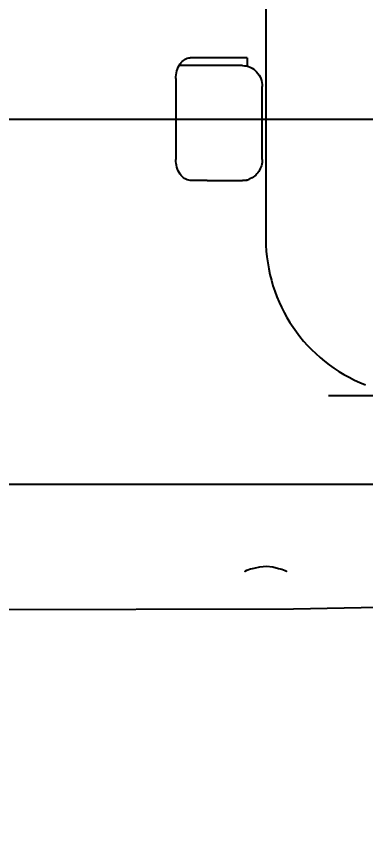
# Model space of a CAD drawing. Header units: millimetres. Extents: x 7426 to 8740, y 124 to 421.
# Drawn here: x 8530.9 to 8533.13, y 197.64 to 202.94 of the extents above; entities that cross this region are included whole.
import ezdxf

# ---------------------------------------------------------------- set-up
doc = ezdxf.new("R2010")
doc.units = ezdxf.units.MM
doc.linetypes.add('CENTER', pattern=[0.6, 0.375, -0.075, 0.075, -0.075])
for name, color, linetype in [('中心线', 7, 'Continuous'), ('外形图', 7, 'Continuous'), ('尺寸标注', 7, 'Continuous'), ('运动范围', 7, 'Continuous')]:
    doc.layers.add(name, color=color, linetype=linetype)
doc.styles.add('微软雅黑', font='msyh.ttc')
doc.dimstyles.new('尺寸标注_1_30比例', dxfattribs={"dimtxt": 2.1, "dimasz": 1.7, "dimexe": 0.5, "dimexo": 0.4, "dimgap": 0.5, "dimtad": 1, "dimdec": 1, "dimlfac": 30, "dimdsep": 46, "dimtxsty": '微软雅黑', "dimcen": 0.09, "dimadec": 0, "dimazin": 0, "dimtp": 0.01, "dimtm": 0.01, "dimtfac": 1, "dimtdec": 1, "dimtofl": 0, "dimtmove": 0, "dimatfit": 3, "dimfxl": 1, "dimtolj": 1, "dimarcsym": 0})

# ---------------------------------------------------------------- blocks, each defined once
blk = doc.blocks.new('*D1032')
at = {"layer": 'Defpoints', "color": 0}
for p in [(8479.1889, 235.7797), (8424.4634, 214.4979), (8493.6298, 202.302), (8493.6298, 202.302), (8552.9631, 202.302)]:
    blk.add_point(p, dxfattribs=at)
at = {"layer": '尺寸标注', "color": 0, "lineweight": -2}
blk.add_arc((8493.6298, 202.302), 36.4595, 2.67178, 167.32822, dxfattribs=at)
at = {"layer": '尺寸标注', "color": 0}
for points in [[(8457.7805, 210.3557), (8458.3362, 210.2443), (8457.7242, 208.6331)], [(8529.7663, 203.9949), (8530.3328, 204.0082), (8530.0892, 202.302)]]:
    blk.add_solid(points, dxfattribs=at)
at = {"layer": '尺寸标注', "color": 0, "insert": (8501.3478, 239.5612), "char_height": 2.1, "attachment_point": 5, "rotation": 348.2969, "style": '微软雅黑'}
blk.add_mtext('\\A1;+\\A1;170%%d', dxfattribs=at)
blk = doc.blocks.new('*D1033')
at = {"layer": 'Defpoints', "color": 0}
for p in [(8493.6379, 202.2945), (8493.6379, 202.2945), (8563.8712, 202.2945), (8424.4716, 190.0986), (8479.1924, 168.8062)]:
    blk.add_point(p, dxfattribs=at)
at = {"layer": '尺寸标注', "color": 0, "lineweight": -2}
blk.add_arc((8493.6379, 202.2945), 36.471, 192.67093, 357.32907, dxfattribs=at)
at = {"layer": '尺寸标注', "color": 0}
for points in [[(8530.3526, 200.5884), (8529.7861, 200.6016), (8530.1089, 202.2945)], [(8458.3329, 194.3502), (8457.7772, 194.2389), (8457.7209, 195.9614)]]:
    blk.add_solid(points, dxfattribs=at)
at = {"layer": '尺寸标注', "color": 0, "insert": (8502.5114, 168.5617), "char_height": 2.1, "attachment_point": 5, "rotation": 14.7379, "style": '微软雅黑'}
blk.add_mtext('\\A1;-\\A1;170%%d', dxfattribs=at)

msp = doc.modelspace()

# ---------------------------------------------------------------- linework, layer by layer
at = {"layer": '中心线', "linetype": 'CENTER', "ltscale": 50}
msp.add_line((8493.5579, 202.2895), (8563.7912, 202.2895), dxfattribs=at)
at = {"layer": '外形图', "linetype": 'Continuous'}
for p, q in [((8532.4912, 203.0562), (8532.4912, 201.5228)), ((8532.3424, 202.6312), (8531.9376, 202.6312)), ((8532.3716, 202.6812), (8532.0083, 202.6812)), ((8532.3716, 202.6812), (8532.3716, 202.6271)), ((8531.9168, 202.5478), (8531.9168, 202.0312)), ((8532.468, 202.0312), (8532.468, 202.4978)), ((8532.1167, 201.8978), (8532.0083, 201.8978)), ((8532.1167, 201.8978), (8532.3424, 201.8978)), ((8532.3716, 201.8978), (8532.3424, 201.8978)), ((8532.3716, 201.9019), (8532.3716, 201.8978)), ((8532.8907, 200.5228), (8537.1947, 200.5228)), ((8526.5843, 199.9562), (8536.7288, 199.9562)), ((8532.359, 199.4021), (8532.3699, 199.4085)), ((8532.3699, 199.4085), (8532.3925, 199.4159)), ((8532.3925, 199.4159), (8532.4051, 199.4187)), ((8532.405, 199.4187), (8532.4155, 199.421)), ((8532.5725, 199.4193), (8532.5941, 199.4137)), ((8532.5941, 199.4137), (8532.6145, 199.4063)), ((8532.6145, 199.4063), (8532.6238, 199.4003)), ((8532.6238, 199.4003), (8532.6246, 199.3995))]:
    msp.add_line(p, q, dxfattribs=at)
for points in [[(8532.3579, 199.4014), (8532.3578, 199.4011), (8532.359, 199.4021)], [(8532.4155, 199.421), (8532.4534, 199.4297), (8532.4945, 199.4341), (8532.5353, 199.4291), (8532.5725, 199.4193)], [(8526.2786, 199.3731), (8527.0008, 199.2848), (8527.9355, 199.2157), (8529.1069, 199.1744), (8530.6546, 199.1554), (8532.6668, 199.1598), (8534.2848, 199.1918), (8535.4912, 199.2283)]]:
    msp.add_lwpolyline(points, dxfattribs=at)
for centre, radius, start, end in [((8532.3424, 202.0178), 0.12, 270.0143, 280.4048), ((8532.3422, 202.0186), 0.1207, 280.4315, 290.7133), ((8533.4912, 201.5228), 1, 180, 248.5967)]:
    msp.add_arc(centre, radius, start, end, dxfattribs=at)
for points, knots in [([(8531.9168, 202.5478), (8531.9168, 202.5807), (8531.929, 202.6404), (8531.9833, 202.6812), (8532.0083, 202.6812)], [0, 0, 0, 0, 0.567724, 1, 1, 1, 1]), ([(8532.3424, 202.6312), (8532.3592, 202.6312), (8532.3932, 202.6239), (8532.435, 202.5933), (8532.4619, 202.5489), (8532.468, 202.5148), (8532.468, 202.4978)], [0, 0, 0, 0, 0.249004, 0.498272, 0.748481, 1, 1, 1, 1]), ([(8532.0083, 201.8978), (8531.9833, 201.8978), (8531.929, 201.9387), (8531.9168, 201.9984), (8531.9168, 202.0312)], [0, 0, 0, 0, 0.432362, 1, 1, 1, 1]), ([(8532.468, 202.0312), (8532.468, 202.0178), (8532.4642, 201.991), (8532.4475, 201.9541), (8532.4207, 201.9239), (8532.3973, 201.9103), (8532.3849, 201.9056)], [0, 0, 0, 0, 0.25131, 0.501651, 0.751047, 1, 1, 1, 1])]:
    msp.add_open_spline(points, degree=3, knots=knots, dxfattribs=at)
at = {"layer": '运动范围'}
msp.add_arc((8493.5579, 202.2895), 70.2333, 190, 30.822489, dxfattribs=at)

# ---------------------------------------------------------------- dimensions: what is measured, and where the dimension line sits
at = {"layer": '尺寸标注'}
for base, line1, line2, text, picture, middle in [((8479.1889, 235.7797), ((8493.6298, 202.302), (8552.9631, 202.302)), ((8493.6298, 202.302), (8424.4634, 214.4979)), '\\A1;+<>', '*D1032', (8501.0252, 238.0036)), ((8479.1924, 168.8062), ((8493.6379, 202.2945), (8563.8712, 202.2945)), ((8493.6379, 202.2945), (8424.4716, 190.0986)), '\\A1;-<>', '*D1033', (8502.916, 167.0234))]:
    dim = msp.add_angular_dim_2l(base=base, line1=line1, line2=line2, text=text, dimstyle='尺寸标注_1_30比例', dxfattribs=at)
    dim.commit()
    dim.dimension.update_dxf_attribs({"geometry": picture, "text_midpoint": middle, "dimtype": 162})

doc.saveas('drawing.dxf')
